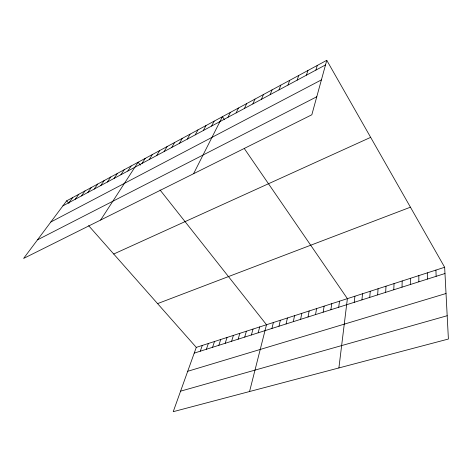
<?xml version="1.0" encoding="UTF-8"?>
<svg xmlns="http://www.w3.org/2000/svg" width="472" height="472" viewBox="0 0 472 472"><rect width="100%" height="100%" fill="white"/><g stroke="black" fill="none" stroke-linecap="round" stroke-linejoin="round"><path stroke-width="0.71" d="M410.374 284.504L410.445 278.303M402.02 287.153L402.185 280.964M393.784 289.767L394.037 283.595M385.659 292.345L386.002 286.185M377.641 294.894L378.072 288.746M369.735 297.401L370.249 291.271M361.935 299.879L362.526 293.761M354.236 302.322L354.903 296.215M338.896 367.942L347.386 298.64L244.36 148.627M338.701 307.254L339.527 301.177M330.878 309.738L331.781 303.679M323.155 312.187L324.134 306.145M315.544 314.606L316.588 308.576M308.027 316.989L309.148 310.977M300.617 319.343L301.803 313.343M293.307 321.662L294.558 315.679M286.091 323.957L287.407 317.986M278.97 326.217L280.35 320.264M271.937 328.447L273.382 322.512M249.558 391.53L266.503 324.73L160.043 189.98M258.154 332.825L259.712 326.919M251.393 334.967L253.01 329.084M326.777 60.316L311.833 114.773L23.6 258.438L66.664 200.824L326.777 60.316L444.653 267.27L448.4 339.032L173.23 411.684L196.281 347.38L444.653 267.27M244.72 337.085L246.39 331.22M238.13 339.179L239.853 333.326M315.886 70.104L317.272 65.449M231.622 341.244L233.392 335.409M225.191 343.286L227.02 337.468M218.849 345.297L220.719 339.498M306.422 75.184L307.927 70.499M212.577 347.292L214.5 341.504M206.388 349.256L208.353 343.486M297.118 80.175L298.741 75.461M200.27 351.197L202.281 345.445M287.967 85.084L289.702 80.34M278.976 89.91L280.81 85.143M270.126 94.66L272.067 89.869M261.423 99.332L263.459 94.518M252.856 103.928L254.992 99.096M244.431 108.454L246.655 103.598M236.136 112.902L238.448 108.029M227.976 117.28L230.377 112.389M193.579 173.714L222.424 116.684L224.501 119.705M211.568 126.089L214.135 121.162M203.338 130.508L205.987 125.564M195.237 134.856L197.963 129.9M187.26 139.134L190.068 134.166M179.419 143.34L182.292 138.361M171.696 147.488L174.646 142.497M164.097 151.565L167.112 146.562M156.615 155.577L159.695 150.568M149.252 159.536L152.391 154.515M141.995 163.424L145.199 158.403M100.63 220.04L138.113 162.226L140.396 165.112M127.818 171.035L131.139 165.996M120.885 174.758L124.26 169.713M114.059 178.422L117.487 173.371M107.333 182.033L110.808 176.976M100.701 185.59L104.229 180.534M94.17 189.095L97.745 184.039M87.733 192.547L91.35 187.49M81.385 195.957L85.049 190.894M75.131 199.314L78.836 194.252M68.965 202.624L72.706 197.561M62.882 205.886L325.509 64.935M50.817 222.029L321.408 79.88M37.494 239.847L316.777 96.754M113.717 254.024L370.662 137.358M157.577 303.62L410.433 207.19M194.228 353.115L444.978 273.518M187.708 371.293L446.022 293.513M180.581 391.17L447.185 315.727M66.664 200.824L68.941 203.397M88.642 225.669L196.281 347.38M435.921 270.084L436.146 276.321M427.313 272.863L427.431 279.088M418.823 275.601L418.847 281.813"/></g></svg>
